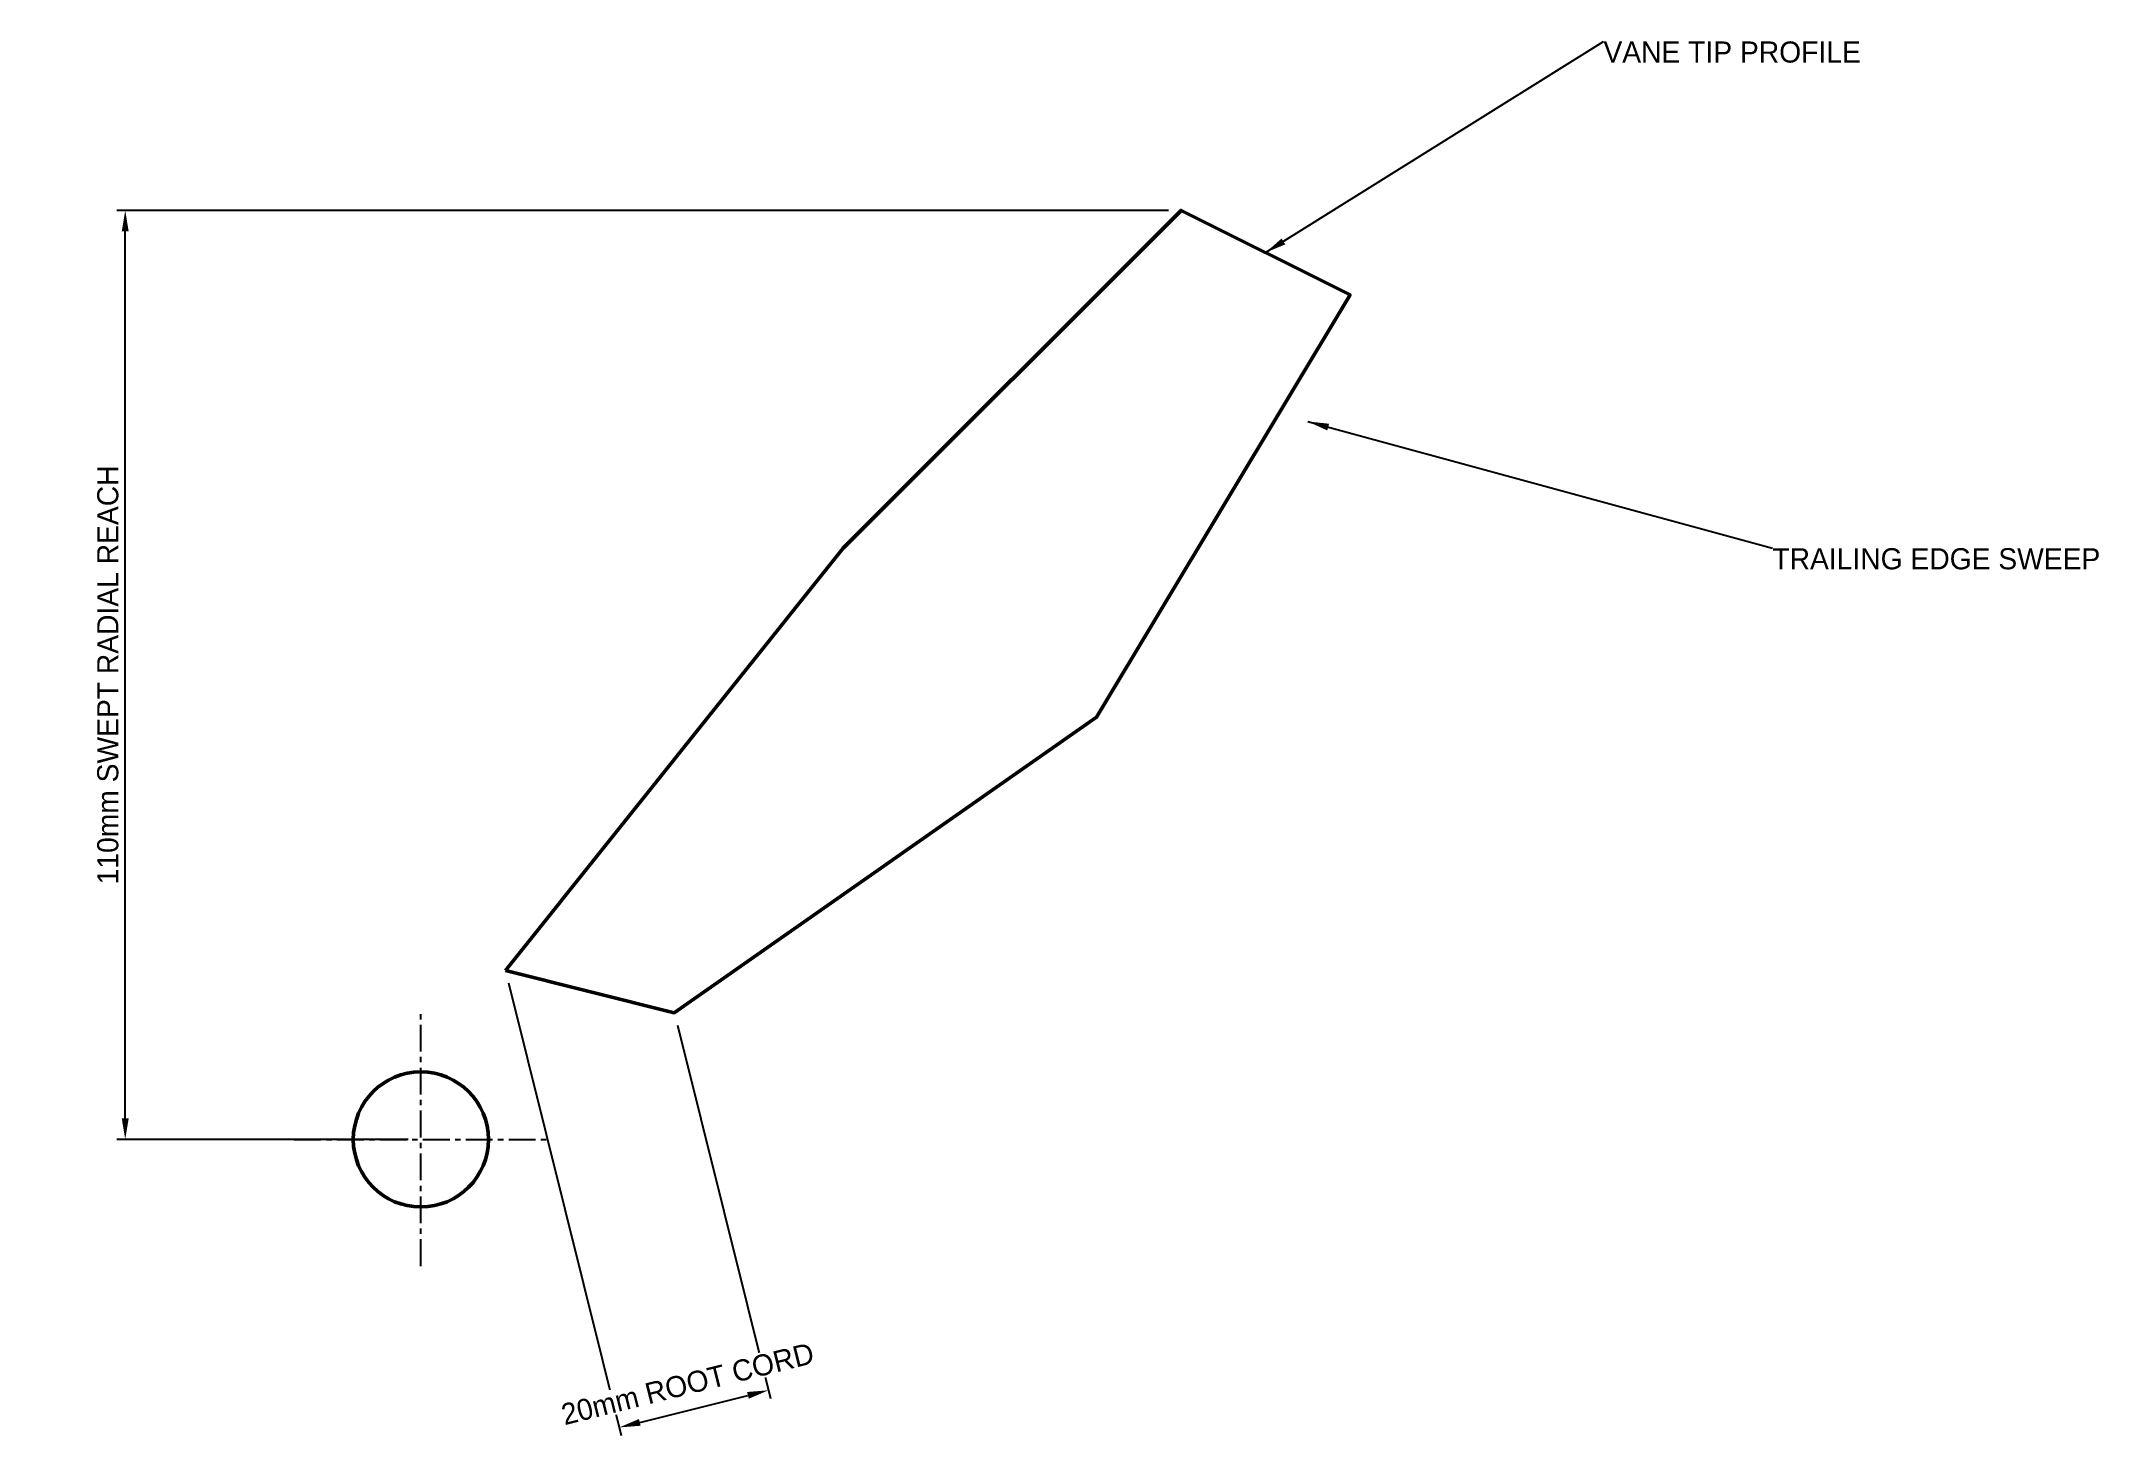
# Model space of a CAD drawing. Header units: metres. Extents: x -45 to 199, y -36 to 130.
import ezdxf

# ---------------------------------------------------------------- set-up
doc = ezdxf.new("R2010")
doc.units = ezdxf.units.M
doc.linetypes.add('CENTER', pattern=[5.08, 3.175, -0.635, 0.635, -0.635])
for name, color, linetype, lineweight in [('CENTERLINES', 7, 'CENTER', 25), ('DIMENSIONS', 7, 'Continuous', 25), ('GEOMETRY', 7, 'Continuous', 50)]:
    doc.layers.add(name, color=color, linetype=linetype, lineweight=lineweight)
doc.dimstyles.new('ENGINEERING_STYLE', dxfattribs={"dimtxt": 2.5, "dimasz": 2.5, "dimexe": 1, "dimexo": 1.5, "dimgap": 0.8, "dimtad": 1, "dimcen": 2.5, "dimazin": 3, "dimtfac": 1, "dimtmove": 0, "dimatfit": 3, "dimtfill": 1})

msp = doc.modelspace()

# ---------------------------------------------------------------- linework, layer by layer
at = {"layer": 'CENTERLINES'}
for p, q in [((0, -15), (0, 15)), ((-15, 0), (15, 0))]:
    msp.add_line(p, q, dxfattribs=at)
at = {"layer": 'GEOMETRY'}
msp.add_lwpolyline([(10, 20), (30, 15), (80, 50), (110, 100), (90, 110), (50, 70)], close=True, dxfattribs=at)
msp.add_circle((0, 0), 8, dxfattribs=at)

# ---------------------------------------------------------------- texts
at = {"layer": 'DIMENSIONS', "char_height": 2.5, "attachment_point": 1}
for s, insert in [('VANE TIP PROFILE', (140, 130)), ('TRAILING EDGE SWEEP', (160, 70))]:
    msp.add_mtext(s, dxfattribs=dict(at, insert=insert))

# ---------------------------------------------------------------- leaders
at = {"layer": 'DIMENSIONS'}
for points in [[(100, 105), (140, 130)], [(105, 85), (160, 70)]]:
    msp.add_leader(points, dimstyle='ENGINEERING_STYLE', dxfattribs=at)

# ---------------------------------------------------------------- next in the draw order: dimensions: what is measured, and where the dimension line sits
msp.add_linear_dim(base=(23.489, -34.103), p1=(10, 20), p2=(30, 15), angle=14, text='20mm ROOT CORD', dimstyle='ENGINEERING_STYLE', dxfattribs=at).render()

# ---------------------------------------------------------------- next in the draw order: dimensions: what is measured, and where the dimension line sits
msp.add_linear_dim(base=(-35, 0), p1=(0, 0), p2=(90, 110), angle=90, text='110mm SWEPT RADIAL REACH', dimstyle='ENGINEERING_STYLE', dxfattribs=at).render()

doc.saveas('drawing.dxf')
